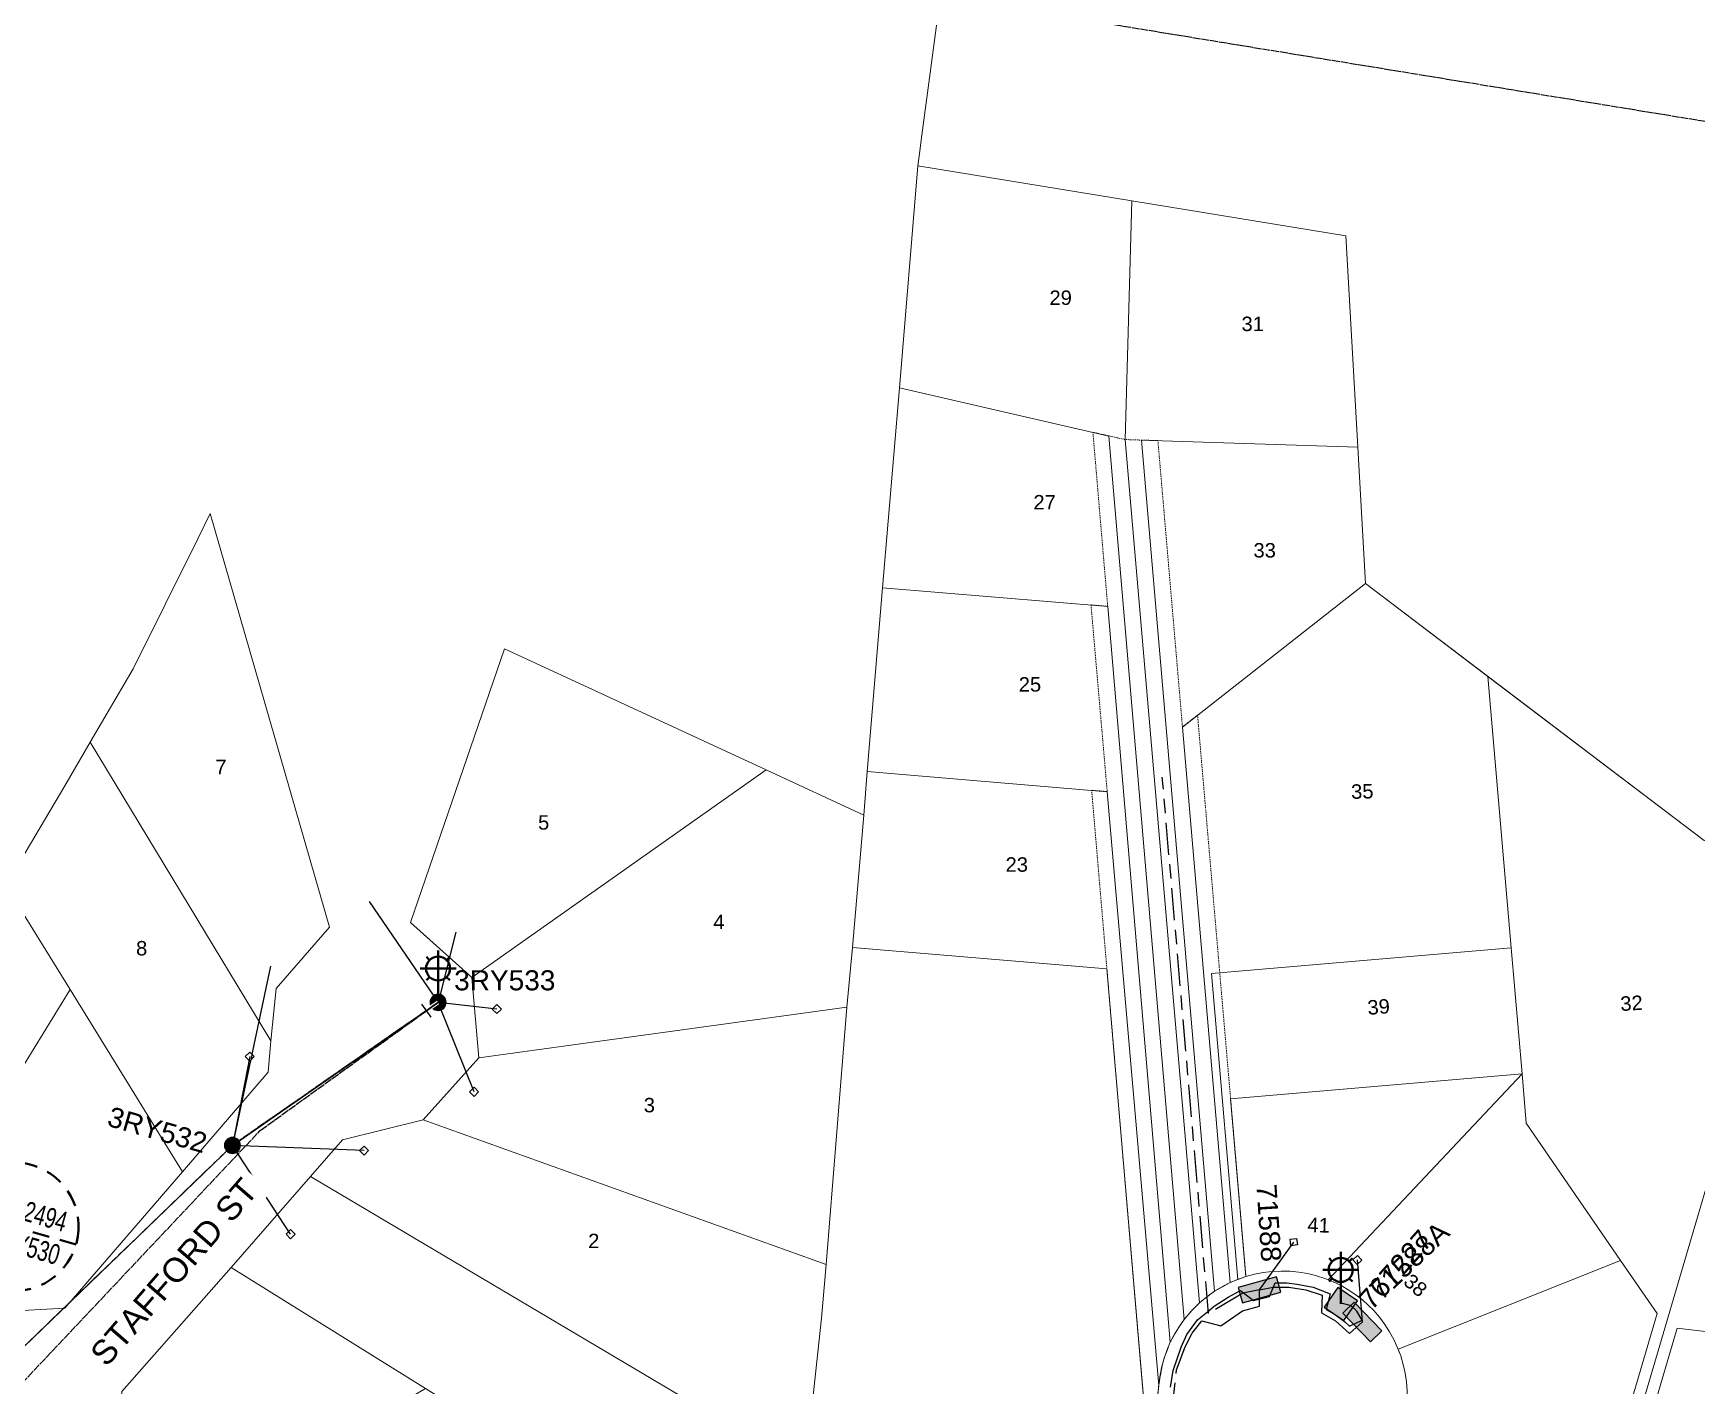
# Model space of a CAD drawing. Header units: metres. Extents: x 301080 to 303013, y 6182698 to 6183880.
# Drawn here: x 302024.9 to 302232.2, y 6183315.1 to 6183483.7 of the extents above; entities that cross this region are included whole.
import ezdxf
from ezdxf.enums import TextEntityAlignment as Align

# ---------------------------------------------------------------- set-up
doc = ezdxf.new("R2010")
doc.units = ezdxf.units.M
for name, pattern in [('Cable Exist OH', [1, 1, 0]), ('Cable Exist UG', [8.2, 4, -1.2, 1.8, -1.2]), ('Dash', [5, 3, -2]), ('HIDDEN', [0.375, 0.25, -0.125]), ('HIDDEN2', [0.1875, 0.125, -0.0625])]:
    doc.linetypes.add(name, pattern=pattern)
doc.layers.get('0').update_dxf_attribs({"color": 6})
for name, color, linetype, lineweight in [('Cadastre Land Parcels_SP_EXT', 9, 'Continuous', 5), ('Cadastre Other Property_SP_EXT', 9, 'HIDDEN', 5), ('Cadastre Road Names_SP_HV_LV_SL_EXT', 9, 'Continuous', 5), ('Cadastre Roads_SP_EXT', 9, 'Continuous', 5)]:
    doc.layers.add(name, color=color, linetype=linetype, lineweight=lineweight)
for name, color, linetype in [('Equip_SL_EXT', 7, 'Continuous'), ('Equip_SP_SL_EXT', 7, 'Continuous'), ('Mains_LV_EXT', 7, 'Continuous'), ('Mains_SL_EXT', 7, 'Continuous'), ('Mains_TR_EXT', 7, 'Continuous'), ('OH_Details_SP_MISC', 7, 'Continuous'), ('Services_SP_EXT', 7, 'Continuous'), ('SupportsOH_SP_TR_HV_LV_SL_EXT', 7, 'Continuous'), ('SupportsUG_SP_LV_EXT', 7, 'Continuous'), ('SupportsUG_SP_LV_SL_EXT', 7, 'Continuous')]:
    doc.layers.add(name, color=color, linetype=linetype)
doc.styles.add('COLUMN_LABEL', font='arial.ttf')
doc.styles.add('iecARIAL', font='arial.ttf', dxfattribs={"height": 2})
doc.styles.add('POLE_LABEL', font='arial.ttf')
doc.styles.get("Standard").update_dxf_attribs({"font": 'arial.ttf'})

# ---------------------------------------------------------------- blocks, each defined once
blk = doc.blocks.new('COLUMN_EXT')
blk.add_hatch(color=256).paths.add_polyline_path([(-1.49, 1.48), (-1.49, -1.49), (1.48, -1.49), (1.48, 1.48)])
blk.add_lwpolyline([(-1.49, -1.49), (1.48, -1.49), (1.48, 1.48), (-1.49, 1.48)], close=True)
for tag, height, style, flags, p in [('ASSET_NUM', 2.5, 'COLUMN_LABEL', 8, (2, 2)), ('STRUCTURE_PLANT_NUMBER', 0.2, 'POLE_LABEL', 9, (1.81, 0.03)), ('STREET_CODE', 0.2, 'COLUMN_LABEL', 9, (1.81, -0.2))]:
    blk.add_attdef(tag, text='', height=height, dxfattribs=dict(style=style, flags=flags)).set_placement(p, align=Align.MIDDLE_LEFT)
at = {"flags": 9}
for tag, p in [('COLUMN_TYPE', (1.81, -0.4)), ('OWNED_BY', (1.81, -0.6)), ('STATE', (1.81, -0.8)), ('USAGE', (1.81, -1)), ('STREETNAME', (1.81, -1.6)), ('SUBURB', (1.81, -1.8)), ('LEGEND', (1.81, -1.2)), ('LOCATION', (1.81, -1.4)), ('NOTES', (1.81, -2))]:
    blk.add_attdef(tag, text='', height=0.2, dxfattribs=at).set_placement(p, align=Align.MIDDLE_LEFT)
at = {"flags": 1}
blk.add_attdef('Z', (1.81, -2.35), '', height=0.2, dxfattribs=at)
blk = doc.blocks.new('PILLAR_EXT')
blk.add_hatch(color=256).paths.add_polyline_path([(-2.475, 0.99), (-2.475, -0.99), (2.475, -0.99), (2.475, 0.99)])
blk.add_lwpolyline([(-2.475, -0.99), (2.475, -0.99), (2.475, 0.99), (-2.475, 0.99)], close=True)
at = {"style": 'iecARIAL', "flags": 8}
blk.add_attdef('ASSET_NUM', (1.5, 3.5), '', height=2.5, dxfattribs=at)
for tag, p, flags in [('OWNED_BY', (0, -0.2), 9), ('STATE', (0, -0.4), 9), ('SUPPORT_TYPE', (0, -0.6), 9), ('STREETNAME', (0, -1.8), 9), ('SUBURB', (0, -2), 1), ('USAGE', (0, -0.8), 9), ('LEGEND', (0, -1), 9), ('LOCATION', (0, -1.2), 9), ('NOTES', (0, -1.4), 9), ('PARENT', (0, -1.6), 9)]:
    blk.add_attdef(tag, p, '', height=0.2, dxfattribs=dict(flags=flags))
blk = doc.blocks.new('SL_LANTERN_EXT')
at = {"lineweight": 40}
for p, q in [((0, 1.97), (0, 6.47)), ((-2.25, 4.22), (2.25, 4.22)), ((-1.46, 5.68), (-1.06, 5.28)), ((1.46, 5.68), (1.06, 5.28)), ((-1.46, 2.76), (-1.06, 3.16)), ((0, 0), (0, 2.72)), ((1.46, 2.76), (1.06, 3.16))]:
    blk.add_line(p, q, dxfattribs=at)
blk.add_circle((0, 4.22), 1.5, dxfattribs=at)
at = {"style": 'iecARIAL', "flags": 8}
blk.add_attdef('ASSET_NUM', (1.5, 1.5), '', height=2.5, dxfattribs=at)
for tag, p, height, flags in [('OPERATING_VOLTAGE', (0.98, -1.65), 0.2, 9), ('ORIENTATION', (0.98, -1.85), 0.2, 9), ('OWNED_BY', (0.98, -2.05), 0.2, 9), ('STATE', (0.98, -2.25), 0.2, 9), ('CONSTRUCTED_VOLTAGE', (0.98, -0.65), 0.2, 9), ('CONTROL_TYPE', (0.98, -0.85), 0.2, 9), ('LANTERN_PURPOSE', (0.98, -1.05), 0.2, 9), ('LANTERN_TYPE', (0.98, -1.25), 0.2, 9), ('NO_PHASES', (0.98, -1.45), 0.2, 9), ('LNUMBER', (2.18, -3.25), 2.5, 8), ('USAGE', (0.98, -2.45), 0.2, 9), ('CEXIST', (0.98, -2.65), 0.2, 9), ('CNEW', (0.98, -2.85), 0.2, 9), ('CNUMBER', (0.98, -3.05), 0.2, 9), ('CREMOVE', (0.98, -3.25), 0.2, 9), ('CREPLACE', (0.98, -3.45), 0.2, 9), ('LKINGHEIGHT', (0.98, -3.65), 0.2, 9), ('LBRACKET', (0.98, -3.85), 0.2, 9), ('LBRACKETVOCAB', (0.98, -4.05), 0.2, 9), ('LCATEGORY', (0.98, -4.25), 0.2, 9), ('LCHARGE1', (0.98, -4.45), 0.2, 9), ('LCHARGE1PERCENT', (0.98, -4.65), 0.2, 9), ('LCHARGE2', (0.98, -4.85), 0.2, 9), ('LCHARGE2PERCENT', (0.98, -5.05), 0.2, 9), ('LCHARGE3', (0.98, -5.25), 0.2, 9), ('LCHARGE3PERCENT', (0.98, -5.45), 0.2, 9), ('LEXIST', (0.98, -5.65), 0.2, 9), ('LLAMP', (0.98, -5.85), 0.2, 9), ('LLAMPVOCAB', (0.98, -6.05), 0.2, 9), ('LMAST', (0.98, -6.25), 0.2, 9), ('LMASTVOCAB', (0.98, -6.45), 0.2, 9), ('LNEW', (0.98, -6.65), 0.2, 9), ('LANTNUMBER', (0.98, -6.85), 0.2, 9), ('LOUTREACH', (0.98, -7.25), 0.2, 9), ('LOUTREACHVOCAB', (0.98, -7.45), 0.2, 9), ('LRATECODE', (0.98, -7.65), 0.2, 9), ('LREMOVE', (0.98, -7.85), 0.2, 9), ('LREPLACE', (0.98, -8.05), 0.2, 9), ('LTYPE', (0.98, -8.25), 0.2, 9), ('LTYPEVOCAB', (0.98, -8.45), 0.2, 9), ('STREETNAME', (0.98, -9.25), 0.2, 9), ('SUBURB', (0.98, -9.45), 0.2, 1), ('LEGEND', (0.98, -8.65), 0.2, 9), ('LOCATION', (0.98, -8.85), 0.2, 9), ('NOTES', (0.98, -9.05), 0.2, 9)]:
    blk.add_attdef(tag, p, '', height=height, dxfattribs=dict(flags=flags))
blk = doc.blocks.new('CCP_EXT')
at = {"flags": 9}
for tag, p in [('STATE', (0, -1.8)), ('NOTES', (0, -2))]:
    blk.add_attdef(tag, text='', height=0.2, dxfattribs=at).set_placement(p, align=Align.MIDDLE_LEFT)
blk.add_wipeout([(0, 0.57), (0.57, 0), (0, -0.57), (-0.57, 0)])
blk.add_lwpolyline([(-0.57, 0), (0, 0.57), (0.57, 0), (0, -0.57), (-0.57, 0)])
at = {"flags": 1}
blk.add_attdef('Z', (0, 0), '', height=0.2, dxfattribs=at)
at = {"flags": 9}
for tag, p in [('CCP_TYPE', (0, 0)), ('CONSTRUCTED_VOLTAGE', (0, -0.2)), ('OPERATING_VOLTAGE', (0, -0.6)), ('ORIENTATION', (0, -0.8)), ('OWNED_BY', (0, -1)), ('NO_PHASES', (0, -0.4)), ('USAGE', (0, -1.2)), ('LEGEND', (0, -1.4)), ('LIFE_SUPPORT', (0, -1.6))]:
    blk.add_attdef(tag, text='', height=0.2, dxfattribs=at).set_placement(p, align=Align.MIDDLE_LEFT)
blk = doc.blocks.new('POLE_EXT')
blk.add_hatch(color=256).paths.add_polyline_path([(-1, 0, 1), (1, 0, 1)])
blk.add_lwpolyline([(-1, 0, 1), (1, 0, 1)], format="xyb", close=True)
for tag, height, flags, p in [('pNumber', 2.5, 8, (-17.84, 2.07)), ('OWNED_BY', 0.2, 9, (1.35, -0.4)), ('SPECIAL_USE', 0.2, 9, (1.35, -0.8)), ('STATE', 0.2, 9, (1.35, -1)), ('cLV', 0.2, 9, (1.35, -1.4)), ('hDepth', 0.2, 9, (1.35, -1.6)), ('hDia', 0.2, 9, (1.35, -1.8)), ('cHV', 0.2, 9, (1.35, -2)), ('PARENT', 0.2, 9, (1.35, -0.6)), ('USAGE', 0.2, 9, (1.35, -1.2)), ('cLinedev', 0.2, 9, (1.35, -3.4)), ('pExisting', 0.2, 9, (1.35, -3.8)), ('LBRACKET', 0.2, 9, (1.35, -2.2)), ('LExisting', 0.2, 9, (1.35, -2.4)), ('LANTNUMBER', 0.2, 9, (1.35, -2.6)), ('LOther', 0.2, 9, (1.35, -2.8)), ('LRemove', 0.2, 9, (1.35, -3)), ('LEGEND', 0.2, 9, (1.35, -3.2)), ('LOCATION', 0.2, 9, (1.35, -3.6)), ('PFNUMBER', 0.2, 9, (1.35, -4)), ('NEWPFNUMBER', 0.2, 9, (1.35, -4.2)), ('pFooting', 0.2, 9, (1.35, -4.4)), ('pNew', 0.2, 9, (1.35, -4.6)), ('pRelocate', 0.2, 9, (1.35, -5)), ('pRemove', 0.2, 9, (1.35, -5.2)), ('pReplace', 0.2, 9, (1.35, -5.4)), ('pStay', 0.2, 9, (1.35, -5.6)), ('pType', 0.2, 9, (1.35, -5.8)), ('cspan', 0.2, 9, (1.35, -6)), ('STREETNAME', 0.2, 9, (1.35, -6.2)), ('SUBURB', 0.2, 9, (1.35, -6.4)), ('OPERATED_BY', 0.2, 9, (1.36, -7.01)), ('NOTES', 0.2, 9, (1.35, -6.6)), ('MAINTAINED_BY', 0.2, 9, (1.36, -6.81))]:
    blk.add_attdef(tag, text='', height=height, dxfattribs=dict(flags=flags)).set_placement(p, align=Align.MIDDLE_LEFT)
at = {"style": 'POLE_LABEL'}
for tag, height, flags, p in [('ASSET_NUM', 2.5, 8, (2, 2)), ('STRUCTURE_PLANT_NUMBER', 0.2, 9, (1.35, 0.03)), ('STREET_CODE', 0.2, 9, (1.35, -0.2))]:
    blk.add_attdef(tag, text='', height=height, dxfattribs=dict(at, flags=flags)).set_placement(p, align=Align.MIDDLE_LEFT)
at = {"flags": 1}
blk.add_attdef('Z', (1.35, -7.33), '', height=0.2, dxfattribs=at)
blk = doc.blocks.new('End Shackle_EXT')
at = {"flags": 9}
for tag, p in [('USAGE', (0, -1.4)), ('NOTES', (0, -1.6))]:
    blk.add_attdef(tag, text='', height=0.2, dxfattribs=at).set_placement(p, align=Align.MIDDLE_LEFT)
blk.add_wipeout([(0, 0.25), (1.81, 0.25), (1.82, -0.25), (0, -0.25)])
blk.add_line((1.81, -1), (1.81, 1))
at = {"flags": 1}
blk.add_attdef('Z', (0, 0), '', height=0.2, dxfattribs=at)
at = {"flags": 9}
for tag, p in [('CONNECTOR_TYPE', (0, 0)), ('CONSTRUCTED_VOLTAGE', (0, -0.2)), ('OPERATING_VOLTAGE', (0, -0.6)), ('ORIENTATION', (0, -0.8)), ('OWNED_BY', (0, -1)), ('STATE', (0, -1.2)), ('NO_PHASES', (0, -0.4))]:
    blk.add_attdef(tag, text='', height=0.2, dxfattribs=at).set_placement(p, align=Align.MIDDLE_LEFT)
blk = doc.blocks.new('SLANTERN_NUM_EXT')
blk.add_wipeout([(-0.31, 10), (-0.94, 9.96), (-1.57, 9.88), (-2.18, 9.76), (-2.79, 9.61), (-3.39, 9.41), (-3.97, 9.18), (-4.54, 8.91), (-5.09, 8.61), (-5.62, 8.27), (-6.13, 7.91), (-6.62, 7.5), (-7.07, 7.07), (-7.5, 6.62), (-7.91, 6.13), (-8.27, 5.62), (-8.61, 5.09), (-8.91, 4.54), (-9.18, 3.97), (-9.41, 3.39), (-9.61, 2.79), (-9.76, 2.18), (-9.88, 1.57), (-9.96, 0.94), (-10, 0.31), (-10, -0.31), (-9.96, -0.94), (-9.88, -1.57), (-9.76, -2.18), (-9.61, -2.79), (-9.41, -3.39), (-9.18, -3.97), (-8.91, -4.54), (-8.61, -5.09), (-8.27, -5.62), (-7.91, -6.13), (-7.5, -6.62), (-7.07, -7.07), (-6.62, -7.5), (-6.13, -7.91), (-5.62, -8.27), (-5.09, -8.61), (-4.54, -8.91), (-3.97, -9.18), (-3.39, -9.41), (-2.79, -9.61), (-2.18, -9.76), (-1.57, -9.88), (-0.94, -9.96), (-0.31, -10), (0.31, -10), (0.94, -9.96), (1.57, -9.88), (2.18, -9.76), (2.79, -9.61), (3.39, -9.41), (3.97, -9.18), (4.54, -8.91), (5.09, -8.61), (5.62, -8.27), (6.13, -7.91), (6.62, -7.5), (7.07, -7.07), (7.5, -6.62), (7.91, -6.13), (8.27, -5.62), (8.61, -5.09), (8.91, -4.54), (9.18, -3.97), (9.41, -3.39), (9.61, -2.79), (9.76, -2.18), (9.88, -1.57), (9.96, -0.94), (10, -0.31), (10, 0.31), (9.96, 0.94), (9.88, 1.57), (9.76, 2.18), (9.61, 2.79), (9.41, 3.39), (9.18, 3.97), (8.91, 4.54), (8.61, 5.09), (8.27, 5.62), (7.91, 6.13), (7.5, 6.62), (7.07, 7.07), (6.62, 7.5), (6.13, 7.91), (5.62, 8.27), (5.09, 8.61), (4.54, 8.91), (3.97, 9.18), (3.39, 9.41), (2.79, 9.61), (2.18, 9.76), (1.57, 9.88), (0.94, 9.96), (0.31, 10)])
at = {"linetype": 'Dash', "lineweight": 40, "ltscale": 0.7}
blk.add_line((8, 0), (-8, 0), dxfattribs=at)
blk.add_circle((0, 0), 8, dxfattribs=at)
at = {"lineweight": 40, "width": 0.7}
for tag, p in [('SNUMBER', (0.51, 1.05)), ('CNUMBER', (0.44, -3.15))]:
    blk.add_attdef(tag, text='', height=2.5, dxfattribs=at).set_placement(p, align=Align.CENTER)
at = {"lineweight": 40, "flags": 1}
blk.add_attdef('Z', (0, 0), '', height=0.2, dxfattribs=at)

msp = doc.modelspace()

# ---------------------------------------------------------------- linework, layer by layer
at = {"layer": 'Cadastre Land Parcels_SP_EXT', "linetype": 'Continuous'}
msp.add_lwpolyline([(302239.81, 6183503.55), (302225.25, 6183527.97), (302224.75, 6183531.3), (302223.08, 6183542.46), (302225.48, 6183558.92), (302235.79, 6183587.76), (302230.69, 6183613.82), (302212.12, 6183634.39), (302168.15, 6183716.05), (302166.94, 6183706.18), (302145.16, 6183542.53), (302135.63, 6183470.98), (302135.28, 6183468.37), (302135.12, 6183467.16), (302161.79, 6183462.79), (302188.45, 6183458.44), (302189.95, 6183432.11), (302190.92, 6183415.12), (302233.12, 6183383.09)], dxfattribs=at)
for points in [[(302161.79, 6183462.79), (302135.12, 6183467.16), (302132.81, 6183439.5), (302158.93, 6183433.49), (302168.31, 6183323.39), (302169.23, 6183324.46), (302170.22, 6183325.45), (302160.97, 6183433.03), (302161.79, 6183462.79)], [(302189.95, 6183432.11), (302188.45, 6183458.44), (302161.79, 6183462.79), (302160.97, 6183433.03), (302170.22, 6183325.45), (302171.15, 6183326.21), (302172.1, 6183326.9), (302162.98, 6183432.97), (302189.95, 6183432.11)], [(302132.81, 6183439.5), (302130.73, 6183414.59), (302158.78, 6183412.25), (302166.57, 6183320.57), (302167.1, 6183321.55), (302167.68, 6183322.49), (302168.31, 6183323.39), (302158.93, 6183433.49), (302132.81, 6183439.5)], [(302189.95, 6183432.11), (302162.98, 6183432.97), (302172.1, 6183326.9), (302173.07, 6183327.48), (302174.03, 6183327.98), (302168.1, 6183397.22), (302190.92, 6183415.12), (302189.95, 6183432.11)], [(302061.78, 6183372.28), (302046.91, 6183423.84), (302045.35, 6183420.7), (302037.3, 6183404.47), (302031.97, 6183395.35), (302054.46, 6183358.1), (302055.12, 6183364.63), (302061.78, 6183372.28)], [(302166.57, 6183320.57), (302158.78, 6183412.25), (302130.73, 6183414.59), (302128.82, 6183391.67), (302158.72, 6183389.17), (302165.14, 6183315.15), (302165.28, 6183316.26), (302165.5, 6183317.37), (302165.79, 6183318.46), (302166.16, 6183319.53), (302166.57, 6183320.57)], [(302175.02, 6183328.39), (302171.73, 6183366.5), (302209.08, 6183369.71), (302206.18, 6183403.54), (302190.92, 6183415.12), (302168.1, 6183397.22), (302174.03, 6183327.98), (302175.02, 6183328.39)], [(302116.19, 6183391.91), (302083.58, 6183406.98), (302071.86, 6183372.86), (302079.51, 6183365.99), (302116.19, 6183391.91)], [(302213.81, 6183286.38), (302219.26, 6183291.8), (302234.37, 6183343.2), (302237.4, 6183382.65), (302233.12, 6183383.09), (302206.18, 6183403.54), (302209.08, 6183369.71), (302210.43, 6183354.02), (302210.96, 6183347.87), (302222.71, 6183330.75), (302227.26, 6183324.14), (302220.53, 6183301.26), (302217.87, 6183292.21), (302213.26, 6183287.63), (302177.23, 6183277.24), (302177.4, 6183276), (302213.81, 6183286.38)], [(302054.46, 6183358.1), (302031.97, 6183395.35), (302028.8, 6183389.9), (302021.42, 6183377.46), (302029.46, 6183364.5), (302043.45, 6183341.79), (302054.12, 6183354.21), (302054.46, 6183358.1)], [(302126.27, 6183362.32), (302126.96, 6183369.75), (302128.37, 6183386.25), (302116.19, 6183391.91), (302079.51, 6183365.99), (302080.41, 6183356), (302126.27, 6183362.32)], [(302165.14, 6183315.15), (302158.72, 6183389.17), (302128.82, 6183391.67), (302128.37, 6183386.25), (302126.96, 6183369.75), (302158.68, 6183367.08), (302163.81, 6183306.94), (302164.24, 6183306.89), (302165.14, 6183315.15)], [(302260.39, 6183323.07), (302272.63, 6183330.93), (302277.01, 6183378.68), (302258.03, 6183380.57), (302237.4, 6183382.65), (302234.37, 6183343.2), (302219.26, 6183291.8), (302213.81, 6183286.38), (302177.4, 6183276), (302177.65, 6183274.55), (302214.36, 6183285.13), (302220.65, 6183291.38), (302229.75, 6183322.31), (302254.6, 6183319.36), (302260.39, 6183323.07)], [(302029.46, 6183364.5), (302021.42, 6183377.46), (301997.01, 6183348.26), (302011.48, 6183335.26), (302029.46, 6183364.5)], [(302164.24, 6183306.89), (302163.81, 6183306.94), (302158.68, 6183367.08), (302126.96, 6183369.75), (302126.27, 6183362.32), (302123.67, 6183330.26), (302123.12, 6183323.55), (302121.06, 6183304.64), (302119.82, 6183293.26), (302120.64, 6183290.63), (302125.36, 6183275.59), (302162.12, 6183287.11), (302162.25, 6183288.64), (302164.24, 6183306.89)], [(302176.01, 6183328.73), (302174.07, 6183350.9), (302210.43, 6183354.02), (302209.08, 6183369.71), (302171.73, 6183366.5), (302175.02, 6183328.39), (302176.01, 6183328.73)], [(302043.45, 6183341.79), (302029.46, 6183364.5), (302011.48, 6183335.26), (302023.5, 6183324.49), (302028.79, 6183324.8), (302043.45, 6183341.79)], [(302126.27, 6183362.32), (302080.41, 6183356), (302073.46, 6183348.26), (302123.67, 6183330.26), (302126.27, 6183362.32)], [(302210.43, 6183354.02), (302174.07, 6183350.9), (302176.01, 6183328.73), (302177.08, 6183329.02), (302178.17, 6183329.23), (302179.28, 6183329.37), (302180.39, 6183329.42), (302181.5, 6183329.4), (302182.61, 6183329.3), (302183.71, 6183329.11), (302184.79, 6183328.85), (302185.85, 6183328.51), (302186.28, 6183328.34), (302210.43, 6183354.02)], [(302222.71, 6183330.75), (302210.96, 6183347.87), (302210.43, 6183354.02), (302186.28, 6183328.34), (302186.88, 6183328.1), (302187.88, 6183327.61), (302188.84, 6183327.05), (302189.76, 6183326.43), (302190.53, 6183325.83), (302191.25, 6183325.18), (302191.94, 6183324.49), (302192.66, 6183323.66), (302193.33, 6183322.78), (302193.92, 6183321.85), (302194.46, 6183320.88), (302194.92, 6183319.87), (302194.99, 6183319.69), (302222.71, 6183330.75)], [(302123.67, 6183330.26), (302073.46, 6183348.26), (302063.4, 6183345.76), (302059.4, 6183341.19), (302121.06, 6183304.64), (302123.12, 6183323.55), (302123.67, 6183330.26)], [(302119.36, 6183289.77), (302120.64, 6183290.63), (302119.82, 6183293.26), (302121.06, 6183304.64), (302059.4, 6183341.19), (302049.51, 6183329.89), (302073.73, 6183314.8), (302089.24, 6183305.08), (302101.86, 6183297.21), (302116.67, 6183287.96), (302119.36, 6183289.77)], [(302227.26, 6183324.14), (302222.71, 6183330.75), (302194.99, 6183319.69), (302195.3, 6183318.84), (302195.62, 6183317.78), (302195.85, 6183316.7), (302196.01, 6183315.61), (302196.09, 6183314.51), (302196.09, 6183313.4), (302196.02, 6183312.3), (302195.86, 6183311.21), (302195.63, 6183310.13), (302195.32, 6183309.06), (302220.53, 6183301.26), (302227.26, 6183324.14)], [(302073.73, 6183314.8), (302049.51, 6183329.89), (302035.91, 6183314.41), (302035.62, 6183309.1), (302043.67, 6183297.07), (302073.73, 6183314.8)], [(302260.39, 6183323.07), (302254.6, 6183319.36), (302229.75, 6183322.31), (302220.65, 6183291.38), (302214.36, 6183285.13), (302177.65, 6183274.55), (302177.71, 6183274.18), (302177.92, 6183273.23), (302214.99, 6183283.91), (302222.09, 6183290.96), (302225.62, 6183302.97), (302274.37, 6183288.15), (302273.16, 6183292.05), (302265.8, 6183309.94), (302260.39, 6183323.07)]]:
    msp.add_lwpolyline(points, close=True, dxfattribs=at)
at = {"layer": 'Cadastre Other Property_SP_EXT', "linetype": 'HIDDEN2'}
msp.add_lwpolyline([(302164.24, 6183306.9), (302165.14, 6183315.16), (302165.6, 6183317.76), (302165.8, 6183318.47), (302166.57, 6183320.59), (302167.68, 6183322.5), (302168.31, 6183323.4), (302169.23, 6183324.47), (302170.22, 6183325.46), (302171.15, 6183326.22), (302172.1, 6183326.91), (302173.07, 6183327.49), (302174.03, 6183327.99), (302175.02, 6183328.4), (302176.01, 6183328.74), (302174.55, 6183345.68), (302169.98, 6183398.71), (302168.1, 6183397.23), (302165.04, 6183432.92), (302165.04, 6183432.92), (302160.97, 6183433.05), (302156.94, 6183433.96), (302158.78, 6183412.26), (302156.7, 6183412.44), (302158.72, 6183389.18), (302156.78, 6183389.34), (302158.68, 6183367.09), (302163.81, 6183306.95)], dxfattribs=at)
at = {"layer": 'Mains_LV_EXT', "linetype": 'Cable Exist UG'}
for points in [[(302177.69, 6183327.09), (302175.64, 6183326.69), (302171.34, 6183324.13), (302165.59, 6183390.96)], [(302165.28, 6183270.22), (302164.46, 6183274.68), (302163.77, 6183284.07), (302167.37, 6183317.13), (302168.44, 6183319.97), (302169.31, 6183321.7), (302170.53, 6183323.24), (302172.9, 6183322.59), (302175.59, 6183324.47), (302177.71, 6183325.05), (302177.69, 6183327.09)], [(302177.69, 6183327.09), (302179.42, 6183327.4), (302181.37, 6183327.4), (302183.49, 6183327.07), (302185.53, 6183326.42), (302185.45, 6183324.22), (302187.16, 6183323.24), (302188.92, 6183321.63), (302190.53, 6183323.08)]]:
    msp.add_lwpolyline(points, dxfattribs=at)
at = {"layer": 'Mains_LV_EXT', "linetype": 'Cable Exist OH'}
msp.add_lwpolyline([(302020.4, 6183312.21), (302053.16, 6183346.96)], dxfattribs=at)
at = {"layer": 'Mains_SL_EXT', "linetype": 'Cable Exist UG'}
for points in [[(302166.62, 6183314.97), (302166.96, 6183317.03), (302167.92, 6183319.93), (302168.66, 6183321.53), (302169.96, 6183323.33), (302171.22, 6183324.33), (302172.06, 6183325.03), (302173.8, 6183326.17), (302175.34, 6183326.99), (302176.97, 6183325.77), (302178.93, 6183326.26), (302179.66, 6183327.97), (302181.13, 6183327.97), (302182.4, 6183327.81), (302184.38, 6183327.41), (302186.51, 6183326.59), (302186.02, 6183324.63), (302186.02, 6183324.63), (302187.16, 6183323.98), (302188.29, 6183323.14), (302188.93, 6183322.56), (302190.5, 6183323.31)], [(302190.5, 6183323.31), (302189.83, 6183324.44), (302189.83, 6183324.44), (302189.57, 6183324.66), (302188.99, 6183325.12), (302187.88, 6183325.43)]]:
    msp.add_lwpolyline(points, dxfattribs=at)
at = {"layer": 'Services_SP_EXT'}
for points in [[(302066.72, 6183375.47), (302075.32, 6183362.91)], [(302077.51, 6183371.67), (302075.32, 6183362.91)]]:
    msp.add_lwpolyline(points, dxfattribs=at)

# ---------------------------------------------------------------- block references
at = {"layer": 'Equip_SP_SL_EXT'}
for p in [(302075.32, 6183362.91), (302187.83, 6183325.35)]:
    msp.add_blockref('SL_LANTERN_EXT', p, dxfattribs=at)
at = {"layer": 'SupportsOH_SP_TR_HV_LV_SL_EXT'}
ref = msp.add_blockref('POLE_EXT', (302049.68, 6183345.08), dxfattribs=at)
ref.add_attrib('ASSET_NUM', '3RY532', dxfattribs={"layer": '0', "height": 2.5, "rotation": 344, "style": 'POLE_LABEL'}).set_placement((302045.85, 6183343.37), align=Align.BOTTOM_RIGHT)
at = {"layer": 'SupportsUG_SP_LV_EXT'}
ref = msp.add_blockref('PILLAR_EXT', (302177.7, 6183327.08), dxfattribs=dict(at, rotation=195.4763246169308))
ref.add_attrib('ASSET_NUM', '71588', dxfattribs={"layer": '0', "height": 2.5, "rotation": 273.7536, "style": 'iecARIAL'}).set_placement((302179.2, 6183330.58), align=Align.MIDDLE_RIGHT)
ref = msp.add_blockref('PILLAR_EXT', (302190.53, 6183323.08), dxfattribs=dict(at, rotation=134.0831051626435))
ref.add_attrib('ASSET_NUM', '71588A', dxfattribs={"layer": '0', "height": 2.5, "rotation": 43.6754, "style": 'iecARIAL'}).set_placement((302192.03, 6183326.58), align=Align.MIDDLE_LEFT)
at = {"layer": 'SupportsUG_SP_LV_SL_EXT'}
ref = msp.add_blockref('COLUMN_EXT', (302187.85, 6183325.33), dxfattribs=dict(at, rotation=325.6519532898233))
ref.add_attrib('ASSET_NUM', '767227', dxfattribs={"layer": '0', "height": 2.5, "rotation": 48.4207, "style": 'COLUMN_LABEL'}).set_placement((302189.85, 6183326.08), align=Align.TOP_LEFT)

# ---------------------------------------------------------------- texts
at = {"layer": 'Cadastre Land Parcels_SP_EXT'}
for s, p in [('29', (302151.52, 6183449.83)), ('31', (302175.46, 6183446.57)), ('27', (302149.52, 6183424.34)), ('33', (302176.95, 6183418.35)), ('25', (302147.69, 6183401.64)), ('7', (302047.55, 6183391.34)), ('5', (302087.78, 6183384.44)), ('23', (302146.05, 6183379.19)), ('4', (302109.62, 6183372.04)), ('8', (302037.67, 6183368.76)), ('3', (302100.95, 6183349.21)), ('8', (302026.14, 6183336.59)), ('2', (302094.02, 6183332.28))]:
    msp.add_text(s, height=1.8, dxfattribs=at).set_placement(p)
for s, rotation, p in [('35', 1.5074, (302189.14, 6183388.27)), ('32', 3.4039, (302222.73, 6183361.83)), ('39', 4.5538, (302191.23, 6183361.35)), ('41', 357.9197, (302183.64, 6183334.3)), ('38', 318.9491, (302195.51, 6183327.89))]:
    msp.add_text(s, height=1.8, rotation=rotation, dxfattribs=at).set_placement(p)

# ---------------------------------------------------------------- next in the draw order: block references
at = {"layer": 'Services_SP_EXT'}
for p in [(302082.64, 6183362.08), (302051.84, 6183356.15), (302079.8, 6183351.76), (302066.09, 6183344.43), (302056.93, 6183334.03)]:
    msp.add_blockref('CCP_EXT', p, dxfattribs=at)
for p, rotation in [((302181.97, 6183333.04), 53.20640693243827), ((302189.9, 6183330.81), 88.79672624085632)]:
    msp.add_blockref('CCP_EXT', p, dxfattribs=dict(at, rotation=rotation))

# ---------------------------------------------------------------- next in the draw order: linework, layer by layer
at = {"layer": 'Cadastre Roads_SP_EXT', "linetype": 'Continuous'}
msp.add_lwpolyline([(302196.09, 6183314.51), (302196.01, 6183315.61), (302195.85, 6183316.7), (302195.62, 6183317.78), (302195.3, 6183318.84), (302194.92, 6183319.87), (302194.46, 6183320.88), (302193.92, 6183321.85), (302193.33, 6183322.78), (302192.66, 6183323.66), (302191.94, 6183324.49), (302191.94, 6183324.49), (302191.25, 6183325.18), (302190.53, 6183325.83), (302189.77, 6183326.43), (302188.84, 6183327.05), (302187.88, 6183327.61), (302186.88, 6183328.1), (302185.85, 6183328.51), (302184.79, 6183328.85), (302183.71, 6183329.11), (302182.61, 6183329.3), (302181.5, 6183329.4), (302180.39, 6183329.42), (302179.28, 6183329.37), (302178.17, 6183329.23), (302177.08, 6183329.02), (302176.01, 6183328.73), (302175.02, 6183328.39), (302174.03, 6183327.98), (302173.07, 6183327.48), (302172.1, 6183326.9), (302171.15, 6183326.21), (302170.22, 6183325.45), (302169.23, 6183324.46), (302168.31, 6183323.39), (302167.68, 6183322.49), (302167.1, 6183321.55), (302166.57, 6183320.57), (302166.16, 6183319.53), (302165.79, 6183318.46), (302165.5, 6183317.37), (302165.28, 6183316.26), (302165.14, 6183315.15), (302164.24, 6183306.89)], dxfattribs=at)
at = {"layer": 'Services_SP_EXT'}
for points in [[(302054.44, 6183367.41), (302049.68, 6183345.08)], [(302079.8, 6183351.76), (302075.32, 6183362.91)], [(302082.64, 6183362.08), (302075.32, 6183362.91)], [(302051.84, 6183356.15), (302049.68, 6183345.08)], [(302056.93, 6183334.03), (302049.68, 6183345.08)], [(302066.09, 6183344.43), (302049.68, 6183345.08)], [(302177.69, 6183327.09), (302181.97, 6183333.04)], [(302190.53, 6183323.08), (302189.9, 6183330.81)]]:
    msp.add_lwpolyline(points, dxfattribs=at)

# ---------------------------------------------------------------- next in the draw order: block references
at = {"layer": 'SupportsOH_SP_TR_HV_LV_SL_EXT'}
ref = msp.add_blockref('POLE_EXT', (302075.32, 6183362.91), dxfattribs=at)
ref.add_attrib('ASSET_NUM', '3RY533', dxfattribs={"layer": '0', "height": 2.5, "style": 'POLE_LABEL'}).set_placement((302077.32, 6183363.66), align=Align.BOTTOM_LEFT)

# ---------------------------------------------------------------- next in the draw order: block references
at = {"layer": 'Mains_LV_EXT', "rotation": 214.5514806071784}
msp.add_blockref('End Shackle_EXT', (302075.32, 6183362.91), dxfattribs=at)

# ---------------------------------------------------------------- next in the draw order: linework, layer by layer
at = {"layer": 'Mains_LV_EXT', "linetype": 'Cable Exist OH'}
msp.add_lwpolyline([(302053.16, 6183346.96), (302075.32, 6183362.91)], dxfattribs=at)
at = {"layer": 'Mains_SL_EXT', "linetype": 'Cable Exist OH'}
msp.add_lwpolyline([(302075.32, 6183362.91), (302049.68, 6183345.08), (302016.54, 6183313.13)], dxfattribs=at)
at = {"layer": 'Mains_TR_EXT', "linetype": 'Cable Exist OH'}
for points in [[(303012.94, 6183879.6), (302869.48, 6183822.67), (302711.99, 6183771.72), (302632.26, 6183592.34), (302349.48, 6183453.68), (301876.76, 6183530.97), (301661.86, 6183384.65), (301489.95, 6183344.45)], [(302987.38, 6183869.45), (302869.48, 6183822.67), (302711.99, 6183771.72), (302632.26, 6183592.34), (302349.48, 6183453.68), (301876.76, 6183530.97), (301661.86, 6183384.65), (301489.95, 6183344.45)]]:
    msp.add_lwpolyline(points, dxfattribs=at)

# ---------------------------------------------------------------- next in the draw order: wipeouts: each hides what was drawn before it
msp.add_wipeout([(302034.25, 6183315.98), (302054.52, 6183339.34), (302050.59, 6183342.75), (302030.32, 6183319.39)]).dxf.layer = 'Cadastre Road Names_SP_HV_LV_SL_EXT'

# ---------------------------------------------------------------- next in the draw order: linework, layer by layer
at = {"layer": 'OH_Details_SP_MISC', "color": 7, "linetype": 'Continuous', "flags": 128}
msp.add_lwpolyline([(302016.54, 6183313.13), (302049.68, 6183345.08), (302075.32, 6183362.91)], dxfattribs=at)

# ---------------------------------------------------------------- next in the draw order: texts
at = {"layer": 'Cadastre Road Names_SP_HV_LV_SL_EXT'}
msp.add_text('STAFFORD ST', height=3, rotation=49.047, dxfattribs=at).set_placement((302033.98, 6183317.35))

# ---------------------------------------------------------------- next in the draw order: block references
at = {"layer": 'Equip_SL_EXT'}
ref = msp.add_blockref('SLANTERN_NUM_EXT', (302022.51, 6183334.95), dxfattribs=dict(at, rotation=344))
ref.add_attrib('SNUMBER', 'SL162494', dxfattribs={"layer": '0', "lineweight": 40, "height": 2.5, "rotation": 344, "width": 0.7}).set_placement((302023.29, 6183335.82), align=Align.CENTER)
ref.add_attrib('CNUMBER', 'PL3RY530', dxfattribs={"lineweight": 40, "height": 2.5, "rotation": 344, "width": 0.7}).set_placement((302022.07, 6183331.8), align=Align.CENTER)

doc.saveas('drawing.dxf')
